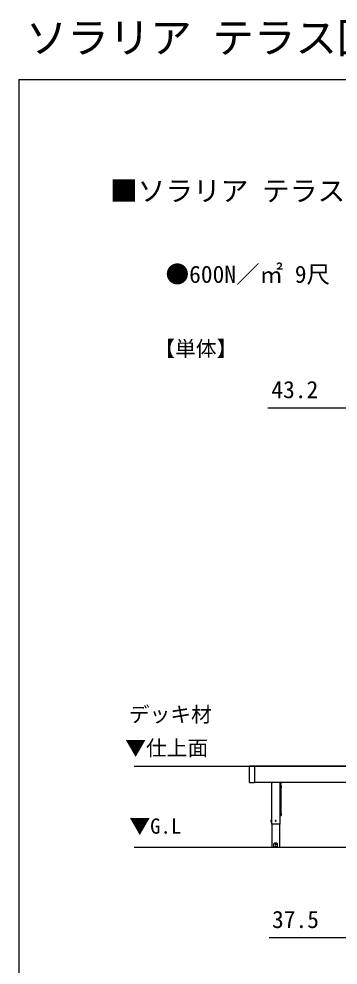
# Model space of a CAD drawing. Units: millimetres, scale not verified. Extents: x -10500 to 10500, y -15600 to 15524.
# Drawn here: x -10500 to -7732, y 7317 to 15524 of the extents above; entities that cross this region are included whole.
import ezdxf
from ezdxf.enums import TextEntityAlignment as Align

# ---------------------------------------------------------------- set-up
doc = ezdxf.new("R2010")
doc.units = ezdxf.units.MM
doc.header["$LTSCALE"] = 80
for name, color, linetype in [('0-2_USER1', 3, 'Continuous'), ('0-4_YKK_A1', 4, 'Continuous'), ('0-5_YKK_D', 6, 'Continuous'), ('0-6_YKK_ZWAK', 7, 'Continuous')]:
    doc.layers.add(name, color=color, linetype=linetype)
doc.styles.add('ＭＳ ゴシック', font='')
doc.styles.get('ＭＳ ゴシック').set_extended_font_data('MS Gothic')

msp = doc.modelspace()

# ---------------------------------------------------------------- linework, layer by layer
at = {"layer": '0-4_YKK_A1'}
for p, q in [((3819.47, 9038.64), (-9500, 9038.64)), ((-8500, 8902.55), (-8500, 9042.72)), ((-8499.61, 9043.53), (-8499.71, 9043.43)), ((-8499.61, 9043.53), (-8497.39, 9045.75)), ((-8497.29, 9045.84), (-8497.39, 9045.75)), ((-8496.59, 9046.14), (-8458, 9046.14)), ((-8457, 9045.14), (-8457, 9042.72)), ((-5788, 9043.64), (-8457, 9043.64)), ((-8499.71, 8901.84), (-8499.61, 8901.75)), ((-8497.39, 8899.53), (-8499.61, 8901.75)), ((-8497.39, 8899.53), (-8497.29, 8899.43)), ((-8458, 8899.14), (-8496.59, 8899.14)), ((-5788, 8901.64), (-8457, 8901.64)), ((-8308.08, 8901.64), (-8308.08, 8538.64)), ((-8308, 8901.64), (-8308, 8538.64)), ((-8238, 8901.64), (-8238, 8538.64)), ((-8238, 8901.64), (-8238, 8538.64)), ((-8237.92, 8901.64), (-8237.92, 8538.64)), ((-8237.2, 8886.44), (-8226.8, 8886.44)), ((-8226.8, 8875.3), (-8237.2, 8875.3)), ((-8226.8, 8875.05), (-8237.2, 8875.05)), ((-8227, 8874.68), (-8237, 8874.68)), ((-8226, 8633.05), (-8226, 8873.76)), ((-8225.8, 8887.44), (-8225.8, 8901.64)), ((-8225.8, 8874.3), (-8225.8, 8857.14)), ((-8237.2, 8633.42), (-8226.8, 8633.42)), ((-8225.8, 8632.5), (-8225.8, 8632.37)), ((-8225.8, 8632.37), (-8225.8, 8631.84)), ((-8225.8, 8631.84), (-8225.8, 8629.28)), ((-8225.8, 8629.28), (-8225.8, 8617.58)), ((-8314.8, 8573.64), (-8314.35, 8574.41)), ((-8314.8, 8573.64), (-8314.8, 8563.64)), ((-8314.35, 8574.41), (-8310.8, 8574.41)), ((-8314.35, 8571.52), (-8310.8, 8571.52)), ((-8314.35, 8565.75), (-8310.8, 8565.75)), ((-8310.8, 8574.41), (-8310.8, 8562.86)), ((-8309.6, 8574.89), (-8308, 8574.89)), ((-8237.92, 8538.64), (-8308.08, 8538.64)), ((-8305.65, 8538.64), (-8305.65, 8338.64)), ((-8275.24, 8569.14), (-8274.14, 8569.16)), ((-8275.24, 8568.14), (-8274.14, 8568.12)), ((-8274.14, 8569.16), (-8273.62, 8569.26)), ((-8274.14, 8568.12), (-8273.62, 8568.02)), ((-8273.52, 8569.77), (-8273.62, 8569.26)), ((-8273.52, 8567.5), (-8273.62, 8568.02)), ((-8273.5, 8570.88), (-8273.52, 8569.77)), ((-8273.5, 8566.39), (-8273.52, 8567.5)), ((-8272.5, 8570.88), (-8272.48, 8569.77)), ((-8272.5, 8566.39), (-8272.48, 8567.5)), ((-8272.48, 8569.77), (-8272.38, 8569.26)), ((-8272.48, 8567.5), (-8272.38, 8568.02)), ((-8271.86, 8569.16), (-8272.38, 8569.26)), ((-8271.86, 8568.12), (-8272.38, 8568.02)), ((-8270.76, 8569.14), (-8271.86, 8569.16)), ((-8270.76, 8568.14), (-8271.86, 8568.12)), ((-8240.35, 8538.64), (-8240.35, 8338.64)), ((-8237.2, 8614.35), (-8226.8, 8614.35)), ((-8284, 8374.64), (-8288.41, 8370.22)), ((-8262, 8374.64), (-8284, 8374.64)), ((-8257.59, 8370.22), (-8262, 8374.64)), ((3819.47, 8338.63), (-9499.36, 8338.64)), ((-8240.35, 8338.64), (-8305.65, 8338.64)), ((-8289, 8341.64), (-8289, 8368.81)), ((-8289, 8341.14), (-8289, 8341.64)), ((-8289, 8338.64), (-8289, 8341.14)), ((-8289, 8341.14), (-8288.41, 8341.14)), ((-8288.41, 8338.64), (-8289, 8338.64)), ((-8288.41, 8341.14), (-8284, 8341.14)), ((-8262, 8341.14), (-8284, 8341.14)), ((-8262, 8338.64), (-8284, 8338.64)), ((-8274.44, 8346.1), (-8278.9, 8341.64)), ((-8277, 8342.06), (-8277, 8341.64)), ((-8277, 8341.64), (-8269, 8341.64)), ((-8276.5, 8341.14), (-8269.5, 8341.14)), ((-8275.24, 8364.14), (-8274.14, 8364.16)), ((-8275.24, 8363.14), (-8274.14, 8363.12)), ((-8274.14, 8364.16), (-8273.62, 8364.26)), ((-8274.14, 8363.12), (-8273.62, 8363.02)), ((-8273.52, 8364.77), (-8273.62, 8364.26)), ((-8273.52, 8362.5), (-8273.62, 8363.02)), ((-8273.5, 8365.88), (-8273.52, 8364.77)), ((-8273.5, 8361.39), (-8273.52, 8362.5)), ((-8272.5, 8365.88), (-8272.48, 8364.77)), ((-8272.5, 8361.39), (-8272.48, 8362.5)), ((-8272.48, 8364.77), (-8272.38, 8364.26)), ((-8272.48, 8362.5), (-8272.38, 8363.02)), ((-8271.86, 8364.16), (-8272.38, 8364.26)), ((-8271.86, 8363.12), (-8272.38, 8363.02)), ((-8270.76, 8364.14), (-8271.86, 8364.16)), ((-8270.76, 8363.14), (-8271.86, 8363.12)), ((-8267.1, 8341.64), (-8271.56, 8346.1)), ((-8269, 8342.06), (-8269, 8341.64)), ((-8262, 8338.64), (-8262, 8341.14)), ((-8262, 8341.14), (-8257.59, 8341.14)), ((-8257.59, 8338.64), (-8262, 8338.64)), ((-8257.59, 8341.14), (-8257, 8341.14)), ((-8257, 8341.64), (-8257, 8368.81)), ((-8257, 8341.64), (-8257, 8341.14))]:
    msp.add_line(p, q, dxfattribs=at)
for points in [[(-8457, 9042.72), (-8457, 8902.55), (-8457, 8900.14)], [(-8225.8, 8617.58), (-8225.8, 8615.54), (-8225.8, 8615.35)], [(-8314.8, 8563.64), (-8314.35, 8562.86), (-8310.8, 8562.86)], [(-8308, 8562.39), (-8309.6, 8562.39), (-8309.6, 8574.89)], [(-8284, 8341.14), (-8284, 8338.64), (-8288.41, 8338.64)], [(-8257, 8341.14), (-8257, 8338.64), (-8257.59, 8338.64)]]:
    msp.add_lwpolyline(points, dxfattribs=at)
msp.add_lwpolyline([(-8310.8, 8574.39), (-8309.6, 8574.39), (-8309.6, 8562.89), (-8310.8, 8562.89)], close=True, dxfattribs=at)
for centre, radius in [((-8273, 8568.64), 4), ((-8270.88, 8566.52), 0.3), ((-8273, 8363.64), 4), ((-8270.88, 8361.52), 0.3)]:
    msp.add_circle(centre, radius, dxfattribs=at)
for centre, radius, start, end in [((-8499, 9042.72), 1, 135, 180), ((-8496.59, 9045.14), 1, 90, 135), ((-8458, 9045.14), 1, 0, 90), ((-8499, 8902.55), 1, 180, 225), ((-8496.59, 8900.14), 1, 225, 270), ((-8458, 8900.14), 1, 270, 0), ((-8237.2, 8887.44), 1, 223.92867, 270), ((-8237.2, 8874.3), 1, 90, 136.07133), ((-8237.21, 8874.02), 1.03, 89.33234, 133.67747), ((-8237.04, 8873.72), 0.964, 87.79679, 156.39643), ((-8226.96, 8873.72), 0.964, 2.3873, 92.20321), ((-8226.8, 8887.44), 1, 270, 0), ((-8226.8, 8874.3), 1, 0, 90), ((-8226.76, 8874.08), 0.964, 2.3873, 92.20321), ((-8226.68, 8857.15), 0.881, 320.61871, 359.66491), ((-8237.24, 8632.46), 0.964, 87.79679, 135.1392), ((-8226.76, 8632.46), 0.964, 2.3873, 92.20321), ((-8312.24, 8572.97), 2.56, 145.61708, 214.38292), ((-8305.25, 8568.64), 9.55, 162.41276, 197.58724), ((-8312.24, 8564.31), 2.56, 145.61708, 214.38292), ((-8273, 8568.64), 2.3, 167.44414, 192.55586), ((-8273, 8568.64), 2.3, 77.44414, 102.55586), ((-8273, 8568.64), 2.3, 257.44414, 282.55586), ((-8273, 8568.64), 2.3, 347.44414, 12.55586), ((-8237.2, 8615.35), 1, 223.92867, 270), ((-8226.8, 8615.35), 1, 270, 0), ((-8287, 8368.81), 2, 135, 180), ((-8276, 8342.06), 1, 126.03188, 180), ((-8276.5, 8341.64), 0.5, 180, 270), ((-8273, 8337.94), 6.1, 53.96812, 126.03188), ((-8273, 8363.64), 2.3, 167.44414, 192.55586), ((-8273, 8363.64), 2.3, 77.44414, 102.55586), ((-8273, 8363.64), 2.3, 257.44414, 282.55586), ((-8273, 8363.64), 2.3, 347.44414, 12.55586), ((-8269.5, 8341.64), 0.5, 270, 0), ((-8270, 8342.06), 1, 0, 53.96812), ((-8259, 8368.81), 2, 0, 45)]:
    msp.add_arc(centre, radius, start, end, dxfattribs=at)
for centre, major_axis, ratio, start_param, end_param in [((-8278.4, 8341.64), (0.688, 0.425), 0.381966, 2.1243707, 3.695167), ((-8273, 8343.21), (0, -3.54), 0.707107, 2.5261129, 3.7570724), ((-8267.6, 8341.64), (0.688, -0.425), 0.381966, 5.7296109, 7.3004073)]:
    msp.add_ellipse(centre, major_axis=major_axis, ratio=ratio, start_param=start_param, end_param=end_param, dxfattribs=at)
at = {"layer": '0-5_YKK_D'}
for p, q in [((-7636.2, 12149.5), (-8340.06, 12149.5)), ((-7630.5, 7553.64), (-8329.73, 7553.64))]:
    msp.add_line(p, q, dxfattribs=at)
at = {"layer": '0-6_YKK_ZWAK'}
for q in [(-10500, -15600.5), (10500, 14999.5)]:
    msp.add_line((-10500, 14999.5), q, dxfattribs=at)

# ---------------------------------------------------------------- texts
at = {"layer": '0-2_USER1', "style": 'ＭＳ ゴシック'}
for s, height, p in [('ソラリア テラス囲い・バルコニー囲い', 263.9, (-10440.64, 15150.5)), ('■ソラリア テラス囲い 木調ガーデンルームタイプ デッキ納まり〈規格寸法図例〉', 176, (-9710.45, 13891.95)), ('●600N／㎡ 9尺', 149.6, (-9227.82, 13190.16)), ('【単体】', 132, (-9325.68, 12558.77)), ('デッキ材', 132, (-9547.12, 9386.3)), ('▼仕上面', 132, (-9577.68, 9094.9)), ('▼G.L', 132, (-9541.78, 8417.57))]:
    msp.add_text(s, height=height, dxfattribs=at).set_placement(p, align=Align.BOTTOM_LEFT)
at = {"layer": '0-5_YKK_D', "style": 'ＭＳ ゴシック'}
for s, p in [('43.2', (-8310.5, 12189.5)), ('37.5', (-8304.8, 7593.64))]:
    msp.add_text(s, height=149.6, dxfattribs=at).set_placement(p, align=Align.BOTTOM_LEFT)

doc.saveas('drawing.dxf')
